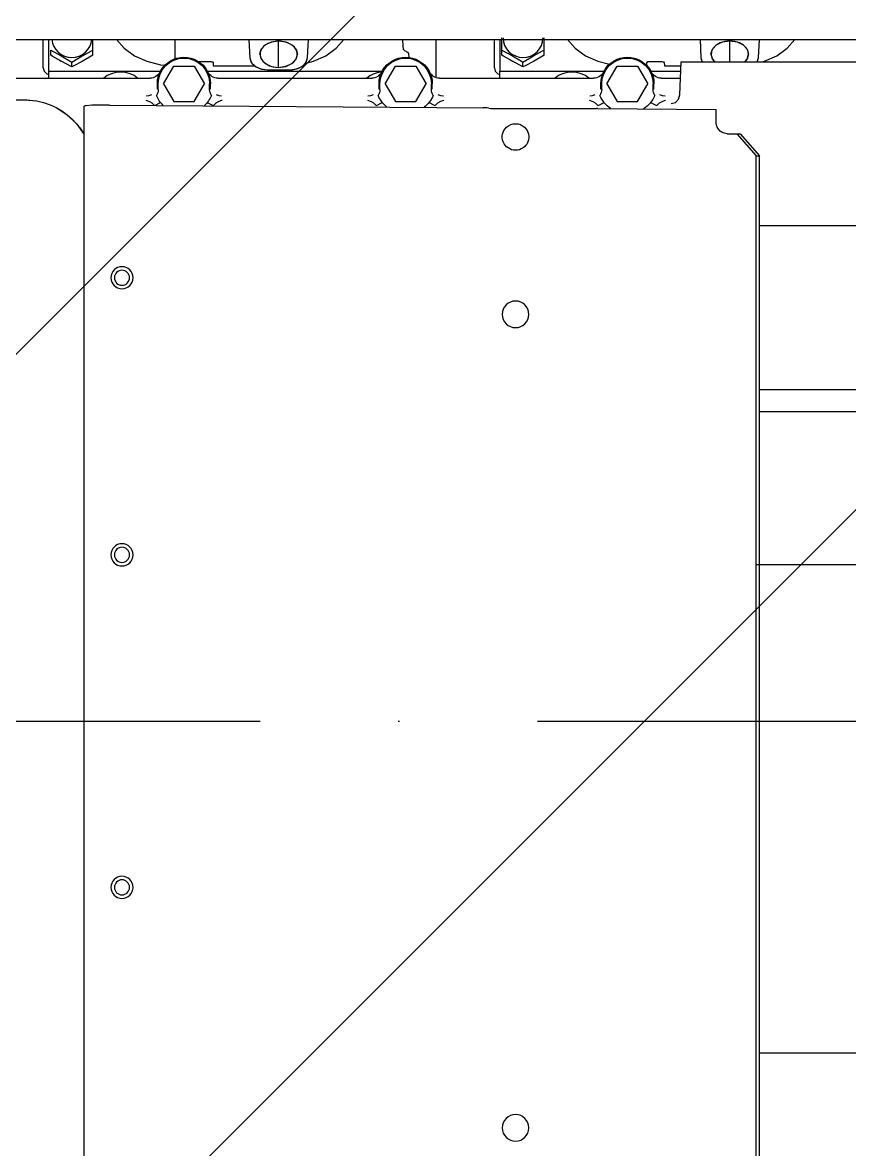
# Model space of a CAD drawing. Header units: millimetres. Extents: x 1084702 to 1166801, y 36632 to 124519.
# Drawn here: x 1102688 to 1103061, y 45350 to 45858 of the extents above; entities that cross this region are included whole.
import ezdxf

# ---------------------------------------------------------------- set-up
doc = ezdxf.new("R2010")
doc.units = ezdxf.units.MM
doc.header["$LTSCALE"] = 250
doc.linetypes.add('CENTER', pattern=[3, 2.5, -0.25, 0, -0.25])
doc.layers.get('0').update_dxf_attribs({"color": 255})
doc.layers.add('%posline', color=240, linetype='Continuous')
doc.layers.add('%symbol', color=1, linetype='Continuous')
doc.styles.add('ROMANS', font='ROMANS.shx', dxfattribs={"height": 100})
doc.dimstyles.new('dott', dxfattribs={"dimscale": 100, "dimtxt": 150, "dimasz": 0.01, "dimexe": 0.5, "dimexo": 1, "dimgap": 1, "dimtad": 1, "dimdsep": 46, "dimtxsty": 'ROMANS', "dimcen": 1.5, "dimclrd": 1, "dimclre": 1, "dimclrt": 2, "dimazin": 2, "dimtfac": 1, "dimtmove": 2, "dimatfit": 3, "dimldrblk": 'DOT', "dimfxl": 1, "dimtvp": 100, "dimtolj": 1, "dimarcsym": 0})

# ---------------------------------------------------------------- blocks, each defined once
blk = doc.blocks.new('_Dot')
at = {"color": 0, "linetype": 'ByBlock', "lineweight": -2}
blk.add_line((-0.5, 0), (-1, 0), dxfattribs=at)
at = {"color": 0, "linetype": 'ByBlock', "const_width": 0.5}
blk.add_lwpolyline([(-0.25, 0, 1), (0.25, 0, 1)], format="xyb", close=True, dxfattribs=at)
blk = doc.blocks.new('GENERATOR-BORDE')
for p, q in [((-2125.56, 267.91), (-2125.56, -267.91)), ((-1822.57, 255), (-1822.57, -255)), ((-1821.07, 255), (-1821.07, -255)), ((-1821.07, 149.62), (-1755.29, 149.62)), ((-1822.57, -70.62), (-1794.61, -70.62)), ((-1794.61, -70.62), (-1744.92, -70.62)), ((-1821.07, -139.62), (-1813.47, -139.62)), ((-1813.47, -139.62), (-1775.75, -139.62)), ((-1821.07, -149.62), (-1755.29, -149.62)), ((-1821.07, -149.62), (-1813.47, -149.62)), ((-1813.47, -149.62), (-1775.75, -149.62)), ((-1821.07, -223.52), (-1802.42, -223.52)), ((-1802.42, -223.52), (-1776.46, -223.52)), ((-1831.23, -265), (-1822.57, -255)), ((-1829.73, -265), (-1821.07, -255)), ((-1822.57, -255), (-1821.07, -255)), ((-2125.56, -267.91), (-2125.56, -275.9)), ((-1835.56, -265), (-1834.4, -265)), ((-1834.4, -265), (-1831.23, -265)), ((-1831.23, -265), (-1829.73, -265)), ((-1840.56, -270), (-1840.56, -275.9)), ((-2125.56, -275.9), (-2125.56, -277.42)), ((-2114.19, -277.94), (-1945.65, -276.71)), ((-2089.85, -287.52), (-2085.23, -279.52)), ((-2085.23, -279.52), (-2075.99, -279.52)), ((-2075.99, -279.52), (-2071.37, -287.52)), ((-1989.85, -287.52), (-1985.23, -279.52)), ((-1985.23, -279.52), (-1975.99, -279.52)), ((-1975.99, -279.52), (-1971.37, -287.52)), ((-1943.06, -276.5), (-1943.06, -276.56)), ((-1940.06, -276.34), (-1894.49, -276.34)), ((-1894.08, -276.34), (-1840.56, -275.95)), ((-1889.85, -287.52), (-1885.23, -279.52)), ((-1885.23, -279.52), (-1875.99, -279.52)), ((-1875.99, -279.52), (-1871.37, -287.52)), ((-1860.92, -278.58), (-1858.98, -279.1)), ((-1858.98, -279.1), (-1857.52, -280.52)), ((-1840.56, -275.9), (-1840.56, -275.95)), ((-2150.16, -280.17), (-2147.36, -279.84)), ((-1857.52, -280.52), (-1856.93, -282.47)), ((-1856.93, -282.47), (-1856.42, -297.43)), ((-2092.61, -285.1), (-2092.61, -287.52)), ((-2092.19, -284.93), (-2092.19, -287.52)), ((-2089.85, -287.52), (-2085.23, -295.52)), ((-2075.99, -295.52), (-2071.37, -287.52)), ((-2069.03, -284.93), (-2069.03, -287.52)), ((-2068.61, -285.1), (-2068.61, -287.52)), ((-1992.61, -285.1), (-1992.61, -287.52)), ((-1992.19, -284.93), (-1992.19, -287.52)), ((-1989.85, -287.52), (-1985.23, -295.52)), ((-1975.99, -295.52), (-1971.37, -287.52)), ((-1969.03, -284.93), (-1969.03, -287.52)), ((-1968.61, -285.1), (-1968.61, -287.52)), ((-1892.61, -285.1), (-1892.61, -287.52)), ((-1892.19, -284.93), (-1892.19, -287.52)), ((-1889.85, -287.52), (-1885.23, -295.52)), ((-1875.99, -295.52), (-1871.37, -287.52)), ((-1869.03, -284.93), (-1869.03, -287.52)), ((-1868.61, -285.1), (-1868.61, -287.52)), ((-2175.35, -290.02), (-2095.86, -290.02)), ((-2144.11, -294.68), (-2143.68, -293.25)), ((-2144.11, -294.68), (-2144.11, -307.53)), ((-2143.68, -293.25), (-2142.48, -292.07)), ((-2142.48, -292.07), (-2141.61, -291.7)), ((-2141.61, -290.02), (-2141.61, -293.27)), ((-2141.61, -293.27), (-2091.1, -293.27)), ((-2070.12, -293.27), (-1991.1, -293.27)), ((-2065.35, -290.02), (-1995.86, -290.02)), ((-2048.47, -295.37), (-2045.91, -294.2)), ((-2048.04, -295.1), (-2045.64, -294.13)), ((-2045.91, -294.2), (-2042.91, -293.79)), ((-2045.64, -294.13), (-2042.91, -293.79)), ((-2042.91, -293.79), (-2032.91, -293.79)), ((-2042.91, -293.79), (-2032.91, -293.79)), ((-2041.16, -295.3), (-2037.91, -294.85)), ((-2037.91, -294.85), (-2034.66, -295.3)), ((-2037.91, -294.85), (-2037.91, -306.87)), ((-2037.91, -294.85), (-2037.91, -306.87)), ((-2032.91, -293.79), (-2031.75, -293.85)), ((-2032.91, -293.79), (-2029.91, -294.2)), ((-2031.75, -293.85), (-2029.12, -294.46)), ((-2029.91, -294.2), (-2027.35, -295.37)), ((-2029.12, -294.46), (-2026.95, -295.67)), ((-1966.83, -290.33), (-1966.83, -307.53)), ((-1965.35, -290.02), (-1895.86, -290.02)), ((-1940.61, -294.68), (-1940.18, -293.25)), ((-1940.61, -294.68), (-1940.61, -307.53)), ((-1940.18, -293.25), (-1938.98, -292.07)), ((-1938.98, -292.07), (-1938.11, -291.7)), ((-1938.11, -290.02), (-1938.11, -293.27)), ((-1938.11, -293.27), (-1891.1, -293.27)), ((-1870.12, -293.27), (-1856.56, -293.27)), ((-1865.35, -290.02), (-1856.67, -290.02)), ((-2131.21, -295.09), (-2131.2, -297.32)), ((-2102.95, -300.17), (-2097.37, -297.66)), ((-2097.37, -297.66), (-2091.13, -296.1)), ((-2091.13, -296.1), (-2089.12, -295.94)), ((-2089.12, -295.93), (-2089.07, -295.99)), ((-2089.07, -295.99), (-2089, -296.06)), ((-2086.81, -297.76), (-2086.59, -297.9)), ((-2086.59, -297.9), (-2085.55, -298.37)), ((-2085.23, -295.52), (-2075.99, -295.52)), ((-2084.55, -298.83), (-2084.55, -307.53)), ((-2084.08, -299), (-2083.71, -299.11)), ((-2083.71, -299.11), (-2082.4, -299.28)), ((-2074.17, -297.62), (-2068.48, -297.62)), ((-2068.48, -297.62), (-2067.64, -297.31)), ((-2068.48, -297.62), (-2067.78, -297.43)), ((-2067.78, -297.43), (-2067.48, -296.96)), ((-2067.64, -297.31), (-2067.48, -296.96)), ((-2067.48, -296.96), (-2067.41, -295.57)), ((-2067.48, -296.96), (-2067.41, -295.57)), ((-2067.41, -295.57), (-2048.66, -295.57)), ((-2051.32, -307.53), (-2050.91, -299.24)), ((-2050.91, -299.24), (-2050.22, -297.14)), ((-2050.91, -299.24), (-2050.78, -298.43)), ((-2050.78, -298.43), (-2049.82, -296.59)), ((-2050.22, -297.14), (-2048.47, -295.37)), ((-2049.82, -296.59), (-2048.04, -295.1)), ((-2046.41, -300.86), (-2045.76, -298.56)), ((-2045.76, -298.56), (-2043.92, -296.61)), ((-2043.92, -296.61), (-2041.16, -295.3)), ((-2042.91, -296.04), (-2042.91, -296.13)), ((-2042.91, -296.04), (-2042.91, -296.13)), ((-2034.66, -295.3), (-2031.9, -296.61)), ((-2032.91, -296.1), (-2032.91, -296.13)), ((-2032.91, -296.1), (-2032.91, -296.13)), ((-2031.9, -296.61), (-2030.06, -298.56)), ((-2030.06, -298.56), (-2029.41, -300.86)), ((-2027.35, -295.37), (-2025.6, -297.14)), ((-2026.95, -295.67), (-2025.49, -297.33)), ((-2026.02, -296.72), (-2022.25, -297.66)), ((-2025.6, -297.14), (-2024.91, -299.24)), ((-2025.49, -297.33), (-2024.91, -299.24)), ((-2024.91, -299.24), (-2024.5, -307.53)), ((-2022.25, -297.66), (-2016.67, -300.17)), ((-1989.12, -295.93), (-1989.07, -295.99)), ((-1989.07, -295.99), (-1989, -296.06)), ((-1986.81, -297.76), (-1986.59, -297.9)), ((-1986.59, -297.9), (-1985.55, -298.37)), ((-1985.23, -295.52), (-1975.99, -295.52)), ((-1984.08, -299), (-1983.71, -299.11)), ((-1983.71, -299.11), (-1982.4, -299.28)), ((-1927.71, -295.09), (-1927.7, -297.32)), ((-1899.45, -300.17), (-1893.87, -297.66)), ((-1893.87, -297.66), (-1888.66, -296.36)), ((-1889.12, -295.93), (-1889.07, -295.99)), ((-1889.07, -295.99), (-1889, -296.06)), ((-1886.81, -297.76), (-1886.59, -297.9)), ((-1886.59, -297.9), (-1885.55, -298.37)), ((-1885.23, -295.52), (-1875.99, -295.52)), ((-1884.08, -299), (-1883.71, -299.11)), ((-1883.71, -299.11), (-1882.4, -299.28)), ((-1871.9, -295.71), (-1871.84, -296.96)), ((-1871.84, -296.96), (-1871.35, -297.52)), ((-1871.35, -297.52), (-1870.84, -297.62)), ((-1870.84, -297.62), (-1864.98, -297.62)), ((-1864.98, -297.62), (-1864.14, -297.31)), ((-1864.98, -297.62), (-1864.28, -297.43)), ((-1864.28, -297.43), (-1863.98, -296.96)), ((-1864.14, -297.31), (-1863.98, -296.96)), ((-1863.98, -296.96), (-1863.91, -295.57)), ((-1863.98, -296.96), (-1863.91, -295.57)), ((-1863.91, -295.57), (-1856.48, -295.57)), ((-1856.42, -297.43), (-1840.53, -297.43)), ((-1847.82, -307.54), (-1847.41, -299.24)), ((-1847.41, -299.24), (-1846.81, -297.43)), ((-1847.41, -299.24), (-1847.28, -298.43)), ((-1847.28, -298.43), (-1846.76, -297.43)), ((-1842.91, -300.86), (-1842.26, -298.56)), ((-1842.26, -298.56), (-1841.2, -297.43)), ((-1841.35, -297.39), (-1841.31, -297.43)), ((-1840.53, -297.43), (-1833.93, -297.43)), ((-1834.41, -297.43), (-1834.41, -306.87)), ((-1834.41, -297.43), (-1834.41, -306.87)), ((-1833.93, -297.43), (-1755.29, -297.43)), ((-1827.62, -297.43), (-1826.56, -298.56)), ((-1827.57, -297.43), (-1827.5, -297.35)), ((-1826.56, -298.56), (-1825.91, -300.86)), ((-1822, -297.43), (-1821.41, -299.24)), ((-1821.96, -297.43), (-1821.41, -299.24)), ((-1821.41, -299.24), (-1821, -307.54)), ((-1819.68, -297.43), (-1818.75, -297.66)), ((-1818.75, -297.66), (-1813.17, -300.17)), ((-2140.7, -300.46), (-2140.69, -302.69)), ((-2121.7, -300.44), (-2121.69, -302.67)), ((-2121.69, -302.67), (-2121.69, -307.53)), ((-2111.08, -307.53), (-2107.59, -303.51)), ((-2107.59, -303.51), (-2102.95, -300.17)), ((-2046.41, -300.86), (-2045.76, -303.16)), ((-2045.76, -303.16), (-2043.92, -305.11)), ((-2031.9, -305.11), (-2030.06, -303.16)), ((-2030.06, -303.16), (-2029.41, -300.86)), ((-2016.67, -300.17), (-2012.03, -303.51)), ((-2012.03, -303.51), (-2008.57, -307.49)), ((-1937.2, -300.46), (-1937.19, -302.69)), ((-1937.19, -302.69), (-1937.19, -308.19)), ((-1918.2, -300.44), (-1918.19, -302.67)), ((-1918.19, -302.67), (-1918.19, -308.17)), ((-1907.59, -307.53), (-1904.09, -303.51)), ((-1904.09, -303.51), (-1899.45, -300.17)), ((-1842.91, -300.86), (-1842.26, -303.16)), ((-1842.26, -303.16), (-1840.42, -305.11)), ((-1828.4, -305.11), (-1826.56, -303.16)), ((-1826.56, -303.16), (-1825.91, -300.86)), ((-1813.17, -300.17), (-1808.53, -303.51)), ((-1808.53, -303.51), (-1805.07, -307.49)), ((-2345.1, -307.53), (-1646.61, -307.54)), ((-2043.92, -305.11), (-2041.16, -306.41)), ((-2041.16, -306.41), (-2037.91, -306.87)), ((-2037.91, -306.87), (-2034.66, -306.41)), ((-2034.66, -306.41), (-2031.9, -305.11)), ((-1840.42, -305.11), (-1837.66, -306.41)), ((-1837.66, -306.41), (-1834.41, -306.87)), ((-1834.41, -306.87), (-1831.16, -306.41)), ((-1831.16, -306.41), (-1828.4, -305.11))]:
    blk.add_line(p, q)
at = {"linetype": 'CENTER'}
blk.add_line((-2671.23, 0), (68.87, 0), dxfattribs=at)
for points in [[(-2150.16, -280.17), (-2146.97, -279.77), (-2143.91, -279.06), (-2141.01, -278.06), (-2138.26, -276.79), (-2135.68, -275.27), (-2133.28, -273.53), (-2131.05, -271.58), (-2129.02, -269.43), (-2127.19, -267.1), (-2125.56, -264.6)], [(-2138.22, -276.77), (-2133.7, -273.83), (-2130.52, -270.95), (-2128.9, -269.24), (-2125.56, -264.6)], [(-2127.14, -267.04), (-2126.78, -266.53)], [(-2114.19, -277.94), (-2122.13, -277.81), (-2124.67, -277.63), (-2125.34, -277.53), (-2125.56, -277.42)], [(-2097.8, -280.11), (-2096.13, -279.52), (-2095.15, -278.91), (-2094.06, -277.79)], [(-2094.06, -277.79), (-2093.74, -277.77), (-2091.15, -279.09)], [(-2070.07, -279.09), (-2068.1, -277.99), (-2067.47, -277.77), (-2067.15, -277.79)], [(-2067.15, -277.79), (-2066.07, -278.91), (-2064.69, -279.69), (-2063.47, -280.07), (-2063.42, -280.11)], [(-1997.8, -280.11), (-1996.13, -279.52), (-1995.15, -278.91), (-1994.06, -277.79)], [(-1994.06, -277.79), (-1993.74, -277.77), (-1991.15, -279.09)], [(-1970.07, -279.09), (-1968.1, -277.99), (-1967.47, -277.77), (-1967.15, -277.79)], [(-1967.15, -277.79), (-1966.07, -278.91), (-1964.69, -279.69), (-1963.47, -280.07), (-1963.42, -280.11)], [(-1943.06, -276.56), (-1943.8, -276.66), (-1945.65, -276.71)], [(-1943.06, -276.5), (-1942.19, -276.38), (-1940.06, -276.34)], [(-1897.8, -280.11), (-1896.13, -279.52), (-1895.15, -278.91), (-1894.06, -277.79)], [(-1894.08, -276.34), (-1894.49, -276.34)], [(-1894.06, -277.79), (-1893.74, -277.77), (-1891.15, -279.09)], [(-1870.07, -279.09), (-1868.1, -277.99), (-1867.47, -277.77), (-1867.15, -277.79)], [(-1867.15, -277.79), (-1866.07, -278.91), (-1864.69, -279.69), (-1863.46, -280.07), (-1863.42, -280.11)], [(-2097.61, -282.02), (-2096.31, -282.19), (-2095.11, -282.69)], [(-2066.11, -282.69), (-2064.9, -282.19), (-2063.61, -282.02)], [(-1997.61, -282.02), (-1996.31, -282.19), (-1995.11, -282.69)], [(-1966.11, -282.69), (-1964.9, -282.19), (-1963.61, -282.02)], [(-1897.61, -282.02), (-1896.31, -282.19), (-1895.11, -282.69)], [(-1866.11, -282.69), (-1864.9, -282.19), (-1863.61, -282.02)], [(-2141.61, -293.27), (-2141.6, -307.53)], [(-2101.54, -290.08), (-2103.05, -291.2), (-2104.88, -292.04), (-2106.94, -292.56), (-2109.11, -292.74), (-2111.28, -292.56), (-2113.33, -292.04), (-2115.17, -291.2), (-2116.68, -290.08)], [(-2037.91, -306.87), (-2040.94, -306.29), (-2042.72, -305.71), (-2043.81, -305.07), (-2044.72, -304.31), (-2045.44, -303.45), (-2045.95, -302.52), (-2046.23, -301.55), (-2046.28, -300.55), (-2046.09, -299.56), (-2045.66, -298.61), (-2045.02, -297.72), (-2044.18, -296.92), (-2041.99, -295.68), (-2040.35, -295.23), (-2037.91, -294.85)], [(-2037.91, -294.85), (-2034.88, -295.43), (-2033.09, -296.01), (-2032.01, -296.65), (-2031.1, -297.4), (-2030.37, -298.26), (-2029.87, -299.19), (-2029.58, -300.17), (-2029.54, -301.16), (-2029.73, -302.15), (-2030.15, -303.1), (-2030.8, -303.99), (-2031.64, -304.79), (-2033.83, -306.03), (-2035.47, -306.49), (-2037.91, -306.87)], [(-1991.54, -292.71), (-1993.45, -292.43), (-1995.25, -291.89), (-1996.84, -291.09), (-1998.18, -290.08)], [(-1938.1, -307.53), (-1938.11, -293.27)], [(-1898.04, -290.08), (-1899.55, -291.2), (-1901.38, -292.04), (-1903.44, -292.56), (-1905.61, -292.74), (-1907.78, -292.56), (-1909.83, -292.04), (-1911.67, -291.2), (-1913.18, -290.08)], [(-2135.96, -297.64), (-2140.02, -300.01), (-2140.7, -300.46)], [(-2140.16, -307.53), (-2139.88, -305.91), (-2139.3, -304.37), (-2138.44, -302.96), (-2137.32, -301.73), (-2135.98, -300.73), (-2134.48, -299.99), (-2132.87, -299.53), (-2131.2, -299.38)], [(-2136.79, -298.17), (-2135.96, -297.64)], [(-2131.21, -295.09), (-2135.95, -297.64)], [(-2135.94, -300.13), (-2131.88, -297.77), (-2131.2, -297.32)], [(-2126.46, -297.63), (-2130.52, -295.41), (-2131.21, -295.09)], [(-2131.2, -297.32), (-2126.45, -300.13)], [(-2131.2, -299.38), (-2129.52, -299.53), (-2127.9, -299.98), (-2126.4, -300.72), (-2125.07, -301.73), (-2123.94, -302.95), (-2123.08, -304.36), (-2122.49, -305.91), (-2122.21, -307.53)], [(-2121.7, -300.44), (-2126.45, -297.63)], [(-1982.07, -307.53), (-1981.92, -304.49), (-1981.67, -303.13), (-1981.07, -302.49), (-1979.71, -301.78), (-1979.37, -301.23), (-1979.11, -299.32)], [(-1932.46, -297.64), (-1936.52, -300.01), (-1937.2, -300.46)], [(-1936.69, -308.19), (-1936.52, -306.47), (-1936.01, -304.82), (-1935.18, -303.3), (-1934.06, -301.96), (-1932.7, -300.86), (-1931.14, -300.05), (-1929.45, -299.55), (-1927.7, -299.38)], [(-1933.29, -298.17), (-1932.46, -297.64)], [(-1927.71, -295.09), (-1932.45, -297.64)], [(-1932.44, -300.13), (-1928.38, -297.77), (-1927.7, -297.32)], [(-1922.96, -297.63), (-1927.02, -295.41), (-1927.71, -295.09)], [(-1927.7, -297.32), (-1922.95, -300.13)], [(-1927.7, -299.38), (-1925.94, -299.54), (-1924.25, -300.04), (-1922.7, -300.85), (-1921.33, -301.95), (-1920.21, -303.28), (-1919.38, -304.8), (-1918.86, -306.45), (-1918.69, -308.17)], [(-1918.2, -300.44), (-1922.95, -297.63)], [(-1834.41, -306.87), (-1836.7, -306.64), (-1838.83, -305.99), (-1840.62, -304.96), (-1841.96, -303.62), (-1842.73, -302.08), (-1842.89, -300.44), (-1842.42, -298.84), (-1841.35, -297.39)], [(-1827.5, -297.35), (-1826.42, -298.81), (-1825.93, -300.41), (-1826.08, -302.05), (-1826.85, -303.6), (-1828.18, -304.95), (-1829.98, -305.99), (-1832.11, -306.64), (-1834.41, -306.87)], [(-2140.69, -302.69), (-2135.95, -300.14)], [(-2126.44, -300.13), (-2122.38, -302.35), (-2121.69, -302.67)], [(-1937.19, -302.69), (-1932.45, -300.14)], [(-1922.94, -300.13), (-1918.88, -302.35), (-1918.19, -302.67)]]:
    blk.add_lwpolyline(points)
for centre, radius in [((-1931.06, 183.5), 6), ((-2108.56, 75), 5), ((-2108.56, 75), 3.4), ((-2108.56, -75), 5), ((-2108.56, -75), 3.4), ((-1931.06, -183.5), 6), ((-2108.56, -200), 5), ((-2108.56, -200), 3.4)]:
    blk.add_circle(centre, radius)
for centre, radius, start, end in [((-1931.06, -263.5), 6, 90, 227.283), ((-1931.06, -263.5), 6, 312.7169, 90), ((-1931.06, -263.5), 6, 227.2831, 269.9999), ((-1931.06, -263.5), 6, 270.0001, 312.7169), ((-1835.57, -270), 4.99, 155.2564, 180.0135), ((-1835.56, -270), 5, 105.5423, 155.27), ((-1835.56, -270), 5, 90, 119.8498), ((-2080.61, -287.52), 13.5, 133.6661, 157.0498), ((-2080.61, -287.52), 13.5, 22.95, 47.166), ((-1980.61, -287.52), 13.5, 128.9578, 157.0497), ((-1980.61, -287.52), 13.5, 22.95, 51.8743), ((-1880.61, -287.52), 13.5, 123.7023, 157.0497), ((-1880.61, -287.52), 13.5, 22.9502, 57.1297), ((-2172.41, 538.7), 819.16, 270.35307, 271.39706), ((-2151.94, -250.58), 29.64, 269.026, 273.4283), ((-2096.79, -284.92), 4.6, 359.9586, 35.3542), ((-2064.43, -284.92), 4.6, 144.646, 180.0474), ((-1996.79, -284.92), 4.6, 359.9586, 35.3542), ((-1964.43, -284.92), 4.6, 144.6461, 180.0474), ((-1896.79, -284.92), 4.6, 359.9586, 35.3542), ((-1864.43, -284.92), 4.6, 144.6479, 180.0497), ((-2080.61, -287.52), 12, 179.9996, 0.0004), ((-2080.61, -287.52), 11.58, 180.0085, 359.9915), ((-1980.61, -287.52), 12, 179.9996, 0.0004), ((-1980.61, -287.52), 11.58, 180.0085, 359.9915), ((-1880.61, -287.52), 12, 179.9996, 0.0004), ((-1880.61, -287.52), 11.58, 180.0085, 359.9915), ((-2095.86, -295.02), 5, 26.179, 90), ((-2095.86, -295.02), 5, 26.179, 90), ((-2080.61, -287.52), 12, 324.0003, 330.0129), ((-2080.61, -287.52), 12, 330.7792, 333.821), ((-2065.35, -295.02), 5, 90, 153.821), ((-2065.35, -295.02), 5, 89.9997, 153.8214), ((-1995.86, -295.02), 5, 26.179, 90), ((-1995.86, -295.02), 5, 26.179, 90), ((-1980.61, -287.52), 12, 324.0003, 330.0129), ((-1980.61, -287.52), 12, 330.7792, 333.821), ((-1965.35, -295.02), 5, 90, 153.821), ((-1965.35, -295.02), 5, 89.9997, 153.8214), ((-1895.86, -295.02), 5, 26.179, 90), ((-1895.86, -295.02), 5, 26.179, 90), ((-1880.61, -287.52), 12, 324.0003, 330.0129), ((-1880.61, -287.52), 12, 330.7792, 333.821), ((-1865.35, -295.02), 5, 90, 153.821), ((-1865.35, -295.02), 5, 89.9997, 153.8214)]:
    blk.add_arc(centre, radius, start, end)
blk = doc.blocks.new('BL_1-deck_B4_2')
at = {"xscale": -1, "rotation": 180}
blk.add_blockref('GENERATOR-BORDE', (87078.4, 13794.84), dxfattribs=at)

msp = doc.modelspace()

# ---------------------------------------------------------------- hatches: boundary and pattern name
at = {"layer": '%symbol', "true_color": 0x939598}
h = msp.add_hatch(dxfattribs=at)
h.set_pattern_fill('ANSI31', color=252, scale=100)
h.paths.add_polyline_path([(1097892.6, 52632.31), (1097892.6, 43032.31), (1109392.6, 43032.31), (1109392.6, 52632.31)])

# ---------------------------------------------------------------- block references
msp.add_blockref('BL_1-deck_B4_2', (1017763.01, 31748.48))

# ---------------------------------------------------------------- leaders
at = {"layer": '%posline', "linetype": 'ByBlock'}
msp.add_leader([(1106280.81, 47363.31), (1101490.53, 42238.05)], dimstyle='dott', override={"dimasz": 2, "dimgap": 1, "dimtad": 0, "dimclrd": 256}, dxfattribs=at)

doc.saveas('drawing.dxf')
